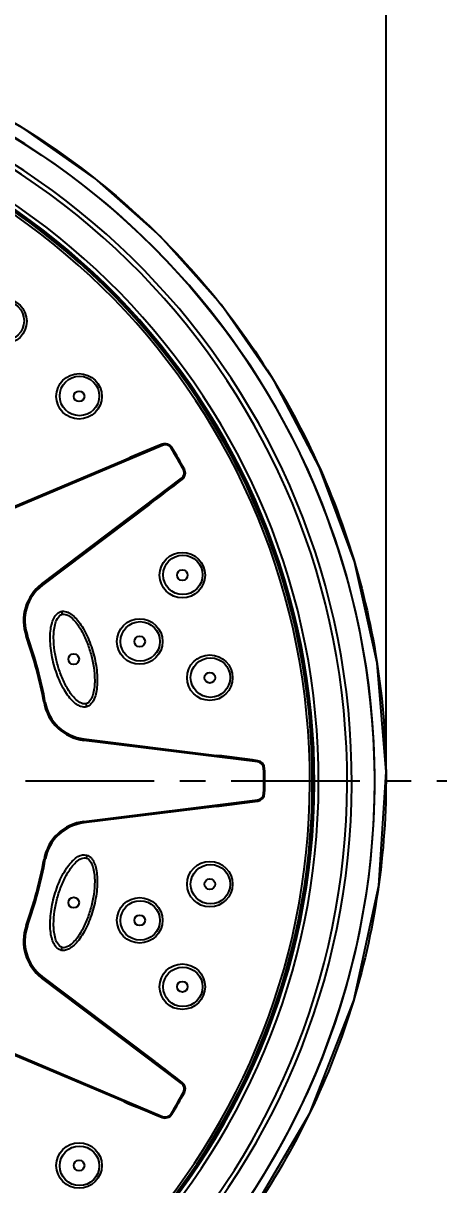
# Model space of a CAD drawing. Header units: millimetres. Extents: x 2652 to 2862, y 294 to 591.
# Drawn here: x 2729.2 to 2750.1, y 482.5 to 539.9 of the extents above; entities that cross this region are included whole.
import ezdxf

# ---------------------------------------------------------------- set-up
doc = ezdxf.new("R2010")
doc.units = ezdxf.units.MM
doc.header["$LTSCALE"] = 0.1
doc.linetypes.add('CENTERX2', pattern=[101.6, 63.5, -12.7, 12.7, -12.7])
doc.layers.add('CENTER', color=1, linetype='CENTERX2')
doc.layers.add('DIM', color=3, linetype='Continuous')
doc.styles.get("Standard").update_dxf_attribs({"font": 'arial.ttf'})
doc.dimstyles.new('ISO-25', dxfattribs={"dimtxt": 2.5, "dimasz": 2.5, "dimexe": 1.25, "dimexo": 0.625, "dimtad": 1, "dimlfac": 1.333333, "dimtxsty": 'Standard', "dimcen": 2.5, "dimadec": 0, "dimazin": 0, "dimtfac": 1, "dimtmove": 0, "dimatfit": 3, "dimfxl": 0, "dimarcsym": 0})

# ---------------------------------------------------------------- blocks, each defined once
blk = doc.blocks.new('*D20')
at = {"layer": 'Defpoints', "color": 0}
for p in [(2747.141, 548.418), (2671.368, 502.44), (2747.141, 502.564)]:
    blk.add_point(p, dxfattribs=at)
at = {"layer": 'DIM', "color": 0, "lineweight": -2}
for p, q in [((2671.368, 503.065), (2671.368, 549.668)), ((2747.141, 503.189), (2747.141, 549.668)), ((2673.868, 548.418), (2744.641, 548.418))]:
    blk.add_line(p, q, dxfattribs=at)
at = {"layer": 'DIM', "color": 0}
for points in [[(2673.868, 548.834), (2673.868, 548.001), (2671.368, 548.418)], [(2744.641, 548.834), (2744.641, 548.001), (2747.141, 548.418)]]:
    blk.add_solid(points, dxfattribs=at)
at = {"layer": 'DIM', "color": 0, "insert": (2709.255, 550.319), "char_height": 2.5, "attachment_point": 5}
blk.add_mtext('101', dxfattribs=at)

msp = doc.modelspace()

# ---------------------------------------------------------------- linework, layer by layer
at = {"color": 7, "linetype": 'Continuous'}
for p, q in [((2736.0873, 519.0522), (2736.0755, 519.0759)), ((2736.1017, 519.0263), (2728.1373, 515.6547)), ((2736.1017, 519.0263), (2736.0873, 519.0522)), ((2736.5223, 518.8898), (2736.564, 518.9149)), ((2728.0995, 515.7177), (2734.1895, 518.2958)), ((2734.5058, 518.3902), (2728.1182, 515.686)), ((2734.1895, 518.2958), (2734.4918, 518.4235)), ((2734.2094, 518.2647), (2734.1895, 518.2958)), ((2730.1398, 512.1862), (2737.0419, 517.3977)), ((2737.0419, 517.3977), (2737.0571, 517.3723)), ((2737.0571, 517.3723), (2737.0718, 517.3503)), ((2737.134, 517.8303), (2737.1766, 517.8538)), ((2730.1574, 512.154), (2735.4362, 516.1398)), ((2735.4532, 516.107), (2730.1756, 512.122)), ((2735.4362, 516.1398), (2735.4532, 516.107)), ((2730.1398, 512.1862), (2730.1574, 512.154)), ((2730.1574, 512.154), (2730.1756, 512.122)), ((2729.3628, 509.5934), (2729.4244, 509.6153)), ((2730.2453, 506.2999), (2730.3096, 506.3117)), ((2732.2134, 504.5164), (2738.7765, 503.7042)), ((2732.2137, 504.4797), (2732.2134, 504.5164)), ((2738.7782, 503.6672), (2732.2137, 504.4797)), ((2732.2146, 504.4429), (2732.2137, 504.4797)), ((2740.7978, 503.3807), (2732.2146, 504.4429)), ((2738.7782, 503.6672), (2738.7765, 503.7042)), ((2740.7978, 503.3807), (2740.7983, 503.4103)), ((2740.7983, 503.4103), (2740.8, 503.4367)), ((2741.0938, 503.0521), (2741.1424, 503.053)), ((2732.2146, 500.4379), (2740.7978, 501.5002)), ((2740.7978, 501.5002), (2740.7983, 501.4706)), ((2740.7983, 501.4706), (2740.8, 501.4441)), ((2741.0938, 501.8287), (2741.1424, 501.8278)), ((2738.7765, 501.1767), (2732.2134, 500.3644)), ((2732.2137, 500.4012), (2738.7782, 501.2136)), ((2738.7782, 501.2136), (2738.7765, 501.1767)), ((2732.2137, 500.4012), (2732.2134, 500.3644)), ((2732.2146, 500.4379), (2732.2137, 500.4012)), ((2730.2453, 498.581), (2730.3096, 498.5691)), ((2729.3628, 495.2875), (2729.4244, 495.2656)), ((2730.1398, 492.6946), (2730.1574, 492.7269)), ((2737.0419, 487.4831), (2730.1398, 492.6946)), ((2730.1574, 492.7269), (2730.1756, 492.7589)), ((2735.6931, 488.5471), (2730.1574, 492.7269)), ((2730.1756, 492.7589), (2735.4532, 488.7739)), ((2728.1373, 489.2262), (2736.1017, 485.8546)), ((2734.1895, 486.585), (2728.0995, 489.1631)), ((2728.1182, 489.1948), (2734.2094, 486.6162)), ((2735.4362, 488.741), (2735.4532, 488.7739)), ((2735.4532, 488.7739), (2735.7149, 488.5759)), ((2737.0419, 487.4831), (2737.0571, 487.5085)), ((2737.0571, 487.5085), (2737.0718, 487.5306)), ((2737.134, 487.0505), (2737.1766, 487.027)), ((2734.2094, 486.6162), (2734.1895, 486.585)), ((2736.0873, 485.8287), (2736.0755, 485.8049)), ((2736.1017, 485.8546), (2736.0873, 485.8287)), ((2736.5223, 485.9911), (2736.564, 485.9659))]:
    msp.add_line(p, q, dxfattribs=at)
msp.add_lwpolyline([(2731.962, 472.1285), (2736.3525, 475.9874), (2740.2866, 480.7371), (2743.3755, 486.0084), (2745.544, 491.589), (2746.7855, 497.2768), (2747.1445, 502.8872), (2746.7065, 508.258), (2745.5778, 513.2911), (2743.859, 517.9402), (2741.6377, 522.1785), (2738.9901, 525.9894), (2735.9975, 529.348), (2732.746, 532.2354), (2729.3195, 534.6476), (2725.7976, 536.5944), (2722.2517, 538.0977), (2718.7434, 539.1892), (2715.3339, 539.9061), (2712.0572, 540.2941), (2709.2546, 540.3995)], dxfattribs=at)
for centre, radius in [((2709.2546, 502.4404), 37.3125), ((2728.2641, 525.1622), 1.125), ((2728.2822, 525.1839), 0.9759), ((2731.9764, 521.4499), 1.125), ((2731.998, 521.468), 0.9759), ((2731.9764, 521.4499), 0.2625), ((2737.0782, 512.6133), 1.125), ((2737.1047, 512.623), 0.9759), ((2737.0782, 512.6133), 0.2625), ((2734.9724, 509.3315), 1.125), ((2734.9969, 509.338), 0.9759), ((2734.9724, 509.3315), 0.2625), ((2731.7124, 508.458), 0.2625), ((2738.437, 507.5422), 1.125), ((2738.4648, 507.5471), 0.9759), ((2738.437, 507.5422), 0.2625), ((2738.437, 497.3386), 1.125), ((2738.4648, 497.3338), 0.9759), ((2738.437, 497.3386), 0.2625), ((2731.7124, 496.4229), 0.2625), ((2734.9724, 495.5494), 1.125), ((2734.9969, 495.5428), 0.9759), ((2734.9724, 495.5494), 0.2625), ((2737.0782, 492.2675), 1.125), ((2737.1047, 492.2578), 0.9759), ((2737.0782, 492.2675), 0.2625), ((2731.9764, 483.4309), 1.125), ((2731.998, 483.4128), 0.9759), ((2731.9764, 483.4309), 0.2625)]:
    msp.add_circle(centre, radius, dxfattribs=at)
for centre, radius, start, end in [((2709.2546, 502.4404), 37.3244, 284.556049, 255.443951), ((2709.2546, 502.4404), 36.1928, 272.382002, 267.617997), ((2709.2546, 502.4404), 35.966, 272.397014, 267.60299), ((2709.2546, 502.4404), 34.5557, 272.494854, 267.505147), ((2709.2546, 502.4404), 34.35, 272.510545, 267.489452), ((2709.2546, 502.4404), 34.275, 272.507476, 267.492521), ((2709.2546, 502.4404), 34.2448, 272.569312, 267.430688), ((2709.2546, 502.4404), 34.125, 272.519442, 267.480558), ((2782.5577, 404.5848), 123.5701, 112.097011, 112.890834), ((2736.2229, 518.7093), 0.3982, 31.081052, 112.021622), ((2736.2278, 518.7121), 0.3679, 31.091002, 112.446189), ((2830.4691, 291.4199), 246.4231, 112.520083, 112.919535), ((2736.2333, 518.7154), 0.3376, 31.100628, 112.944784), ((2709.2546, 502.4404), 31.8451, 28.899376, 31.100624), ((2709.2546, 502.4404), 31.869, 28.899376, 31.100624), ((2709.2546, 502.4404), 31.8937, 28.899375, 31.100626), ((2579.6604, 722.6849), 258.7025, 307.023517, 307.474507), ((2657.284, 619.8708), 129.9129, 306.992088, 307.891895), ((2736.8385, 517.6671), 0.3376, 307.055326, 28.899261), ((2736.8329, 517.664), 0.3679, 307.553801, 28.90901), ((2736.828, 517.6612), 0.3982, 307.978378, 28.919059), ((2731.5185, 510.3602), 2.288, 127.056719, 199.581602), ((2731.5132, 510.3583), 2.25, 127.055212, 199.581647), ((2731.5085, 510.3566), 2.212, 127.057658, 199.579597), ((2709.2546, 502.4404), 21.3426, 10.418353, 19.581647), ((2709.2546, 502.4404), 21.375, 10.418353, 19.581647), ((2709.2546, 502.4404), 21.4079, 10.418353, 19.581647), ((2732.4957, 506.7137), 2.2881, 190.418492, 262.943152), ((2732.4901, 506.7126), 2.25, 190.418353, 262.944788), ((2732.4851, 506.7117), 2.212, 190.419896, 262.944742), ((2722.9619, 374.7571), 129.9132, 82.108106, 83.007911), ((2707.1448, 246.9054), 258.7032, 82.525494, 82.976482), ((2740.7563, 503.0456), 0.3376, 1.100628, 82.944784), ((2740.7499, 503.0456), 0.3679, 1.091001, 82.44619), ((2740.7443, 503.0455), 0.3982, 1.081053, 82.021621), ((2709.2546, 502.4404), 31.8451, 358.899376, 1.100624), ((2709.2546, 502.4404), 31.869, 358.899376, 1.100624), ((2709.2546, 502.4404), 31.8937, 358.899375, 1.100626), ((2722.9619, 630.1234), 129.9129, 276.992088, 277.891895), ((2707.1449, 757.9749), 258.7025, 277.023517, 277.474507), ((2740.7563, 501.8352), 0.3376, 277.055326, 358.899261), ((2740.7499, 501.8353), 0.3679, 277.5538, 358.909012), ((2740.7443, 501.8353), 0.3982, 277.978379, 358.919058), ((2732.4956, 498.1672), 2.288, 97.056719, 169.581602), ((2732.4901, 498.1682), 2.25, 97.055212, 169.581647), ((2732.4852, 498.1691), 2.212, 97.057284, 169.581333), ((2709.2546, 502.4404), 21.3426, 340.418353, 349.581647), ((2709.2546, 502.4404), 21.375, 340.418353, 349.581647), ((2709.2546, 502.4404), 21.4079, 340.418353, 349.581647), ((2731.5186, 494.5206), 2.2881, 160.418492, 232.943152), ((2731.5132, 494.5225), 2.25, 160.418353, 232.944788), ((2731.5085, 494.5242), 2.212, 160.418293, 232.944847), ((2587.1128, 291.9553), 246.4231, 52.520083, 52.919535), ((2661.1607, 390.0303), 123.5701, 52.097011, 52.890834), ((2736.8385, 487.2137), 0.3376, 331.100628, 52.944784), ((2736.8329, 487.2168), 0.3679, 331.091002, 52.446189), ((2736.828, 487.2196), 0.3982, 331.081052, 52.021622), ((2709.2546, 502.4404), 31.8451, 328.899376, 331.100624), ((2709.2546, 502.4404), 31.869, 328.899376, 331.100624), ((2709.2546, 502.4404), 31.8937, 328.899375, 331.100626), ((2784.967, 606.1635), 129.9129, 246.992088, 247.891895), ((2835.1948, 724.7946), 258.7025, 247.023517, 247.474507), ((2736.2229, 486.1715), 0.3982, 247.978378, 328.919059), ((2736.2278, 486.1687), 0.3679, 247.553801, 328.90901), ((2736.2333, 486.1654), 0.3376, 247.055326, 328.899261)]:
    msp.add_arc(centre, radius, start, end, dxfattribs=at)
for points, knots in [([(2709.416, 540.3935), (2713.3338, 540.3759), (2721.218, 539.1042), (2731.8511, 533.6792), (2740.3208, 525.2515), (2745.7975, 514.6325), (2747.7577, 502.8439), (2746.0082, 491.0196), (2740.733, 480.3069), (2735.1788, 474.567), (2732.0529, 472.204)], [0, 0, 0, 0, 0.1249669, 0.2499402, 0.3749161, 0.4999089, 0.6249455, 0.749992, 0.8750088, 1, 1, 1, 1]), ([(2732.0782, 506.1131), (2732.0268, 506.1286), (2731.8263, 506.217), (2731.4605, 506.5597), (2731.033, 507.2851), (2730.7089, 508.1891), (2730.5376, 509.134), (2730.5451, 509.976), (2730.7069, 510.5098), (2730.8725, 510.6979), (2730.9436, 510.7474)], [0, 0, 0, 0, 0.0509373, 0.194275, 0.3376126, 0.4809502, 0.6242879, 0.7676255, 0.9109632, 1, 1, 1, 1]), ([(2732.3264, 506.252), (2732.2252, 506.2249), (2731.999, 506.301), (2731.7615, 506.5111), (2731.5546, 506.7628), (2731.3227, 507.1279), (2731.0913, 507.6192), (2730.8882, 508.2371), (2730.7551, 508.8738), (2730.7099, 509.415), (2730.7281, 509.8472), (2730.7815, 510.1686), (2730.8822, 510.4693), (2731.04, 510.6483), (2731.1411, 510.6754)], [0, 0, 0, 0, 0.0608102, 0.1232298, 0.1859116, 0.2486906, 0.3742977, 0.5000026, 0.6257065, 0.7513159, 0.8140967, 0.8767798, 0.9391995, 1, 1, 1, 1]), ([(2731.0815, 510.8124), (2731.086, 510.8136), (2731.0977, 510.7964), (2731.1097, 510.7715), (2731.1264, 510.7266), (2731.1362, 510.6936), (2731.1411, 510.6754)], [0, 0, 0, 0, 0.0924664, 0.3081321, 0.6262656, 1, 1, 1, 1]), ([(2731.1411, 510.6754), (2731.2424, 510.7025), (2731.4688, 510.6262), (2731.7064, 510.416), (2731.9133, 510.1641), (2732.1451, 509.7989), (2732.3763, 509.3078), (2732.5793, 508.6903), (2732.7123, 508.0539), (2732.7576, 507.513), (2732.7395, 507.0808), (2732.6862, 506.7592), (2732.5855, 506.4583), (2732.4276, 506.2792), (2732.3264, 506.252)], [0, 0, 0, 0, 0.0608504, 0.1233266, 0.1860348, 0.2488152, 0.3743763, 0.5000028, 0.6256284, 0.7511918, 0.813974, 0.8766835, 0.9391597, 1, 1, 1, 1]), ([(2731.3475, 510.8026), (2731.3986, 510.787), (2731.5988, 510.6986), (2731.9642, 510.3563), (2732.3917, 509.6308), (2732.7158, 508.7268), (2732.8872, 507.7819), (2732.8796, 506.9399), (2732.7304, 506.4478), (2732.593, 506.2678), (2732.5488, 506.2247)], [0, 0, 0, 0, 0.0521788, 0.1998955, 0.3476122, 0.4953288, 0.6430455, 0.7907621, 0.9384788, 1, 1, 1, 1]), ([(2732.3432, 506.1035), (2732.3478, 506.1047), (2732.3493, 506.1255), (2732.3472, 506.153), (2732.3392, 506.2003), (2732.3312, 506.2338), (2732.3264, 506.252)], [0, 0, 0, 0, 0.092462, 0.3081282, 0.6262635, 1, 1, 1, 1]), ([(2730.9238, 494.1479), (2730.8607, 494.1966), (2730.7034, 494.3829), (2730.5451, 494.9048), (2730.5376, 495.7468), (2730.7089, 496.6918), (2731.033, 497.5958), (2731.4605, 498.3212), (2731.9264, 498.7576), (2732.2152, 498.8116), (2732.3432, 498.7773)], [0, 0, 0, 0, 0.0744475, 0.2066693, 0.338891, 0.4711128, 0.6033346, 0.7355564, 0.8677782, 1, 1, 1, 1]), ([(2731.1411, 494.2055), (2731.04, 494.2326), (2730.8821, 494.4116), (2730.7814, 494.7123), (2730.7281, 495.0337), (2730.7099, 495.4659), (2730.7552, 496.0071), (2730.8882, 496.6438), (2731.0913, 497.2617), (2731.3227, 497.753), (2731.5546, 498.1182), (2731.7615, 498.3698), (2731.9991, 498.5798), (2732.2253, 498.6559), (2732.3264, 498.6288)], [0, 0, 0, 0, 0.0608134, 0.123234, 0.185916, 0.2486957, 0.3743035, 0.5000116, 0.6257213, 0.7513296, 0.8141082, 0.8767881, 0.9392012, 1, 1, 1, 1]), ([(2732.3264, 498.6288), (2732.4276, 498.6017), (2732.5855, 498.4225), (2732.6862, 498.1216), (2732.7395, 497.8), (2732.7576, 497.3678), (2732.7123, 496.8269), (2732.5793, 496.1905), (2732.3763, 495.573), (2732.1451, 495.0819), (2731.9133, 494.7166), (2731.7063, 494.4648), (2731.4687, 494.2546), (2731.2423, 494.1784), (2731.1411, 494.2055)], [0, 0, 0, 0, 0.0608487, 0.1233244, 0.1860326, 0.2488133, 0.374376, 0.5000053, 0.6256325, 0.7511963, 0.8139783, 0.8766872, 0.9391624, 1, 1, 1, 1]), ([(2732.5659, 498.6388), (2732.6034, 498.5991), (2732.7338, 498.422), (2732.8796, 497.9409), (2732.8872, 497.0989), (2732.7158, 496.154), (2732.3917, 495.25), (2731.9642, 494.5246), (2731.5864, 494.1707), (2731.3751, 494.0838), (2731.3132, 494.0689)], [0, 0, 0, 0, 0.0533255, 0.2004914, 0.3476574, 0.4948234, 0.6419893, 0.7891553, 0.9363213, 1, 1, 1, 1]), ([(2732.3432, 498.7773), (2732.3478, 498.7761), (2732.3493, 498.7553), (2732.3473, 498.7278), (2732.3392, 498.6806), (2732.3312, 498.6471), (2732.3264, 498.6288)], [0, 0, 0, 0, 0.0924667, 0.3081324, 0.6262657, 1, 1, 1, 1]), ([(2731.0815, 494.0684), (2731.086, 494.0672), (2731.0977, 494.0845), (2731.1097, 494.1093), (2731.1264, 494.1542), (2731.1362, 494.1872), (2731.1411, 494.2055)], [0, 0, 0, 0, 0.0924616, 0.3081279, 0.6262634, 1, 1, 1, 1])]:
    msp.add_open_spline(points, degree=3, knots=knots, dxfattribs=at)
for points in [[(2730.9436, 510.7474), (2730.9869, 510.7776), (2731.033, 510.7994), (2731.0815, 510.8124)], [(2731.0815, 510.8124), (2731.1643, 510.8346), (2731.2539, 510.8311), (2731.3475, 510.8026)], [(2732.3432, 506.1035), (2732.2607, 506.0814), (2732.1714, 506.0848), (2732.0782, 506.1131)], [(2732.5488, 506.2247), (2732.487, 506.1644), (2732.4179, 506.1235), (2732.3432, 506.1035)], [(2732.3432, 498.7773), (2732.4249, 498.7555), (2732.4998, 498.7087), (2732.5659, 498.6388)], [(2731.0815, 494.0684), (2731.0256, 494.0834), (2730.9728, 494.1101), (2730.9238, 494.1479)], [(2731.3132, 494.0689), (2731.232, 494.0492), (2731.1541, 494.049), (2731.0815, 494.0684)]]:
    msp.add_open_spline(points, degree=3, dxfattribs=at)
at = {"layer": 'CENTER'}
msp.add_line((2668.369, 502.4404), (2750.1404, 502.4404), dxfattribs=at)

# ---------------------------------------------------------------- dimensions: what is measured, and where the dimension line sits
at = {"layer": 'DIM'}
dim = msp.add_linear_dim(base=(2747.1408, 548.4176), p1=(2671.3684, 502.4404), p2=(2747.1408, 502.5636), text='101', dimstyle='ISO-25', dxfattribs=at)
dim.commit()
dim.dimension.update_dxf_attribs({"geometry": '*D20', "text_midpoint": (2709.2546, 550.319)})

doc.saveas('drawing.dxf')
